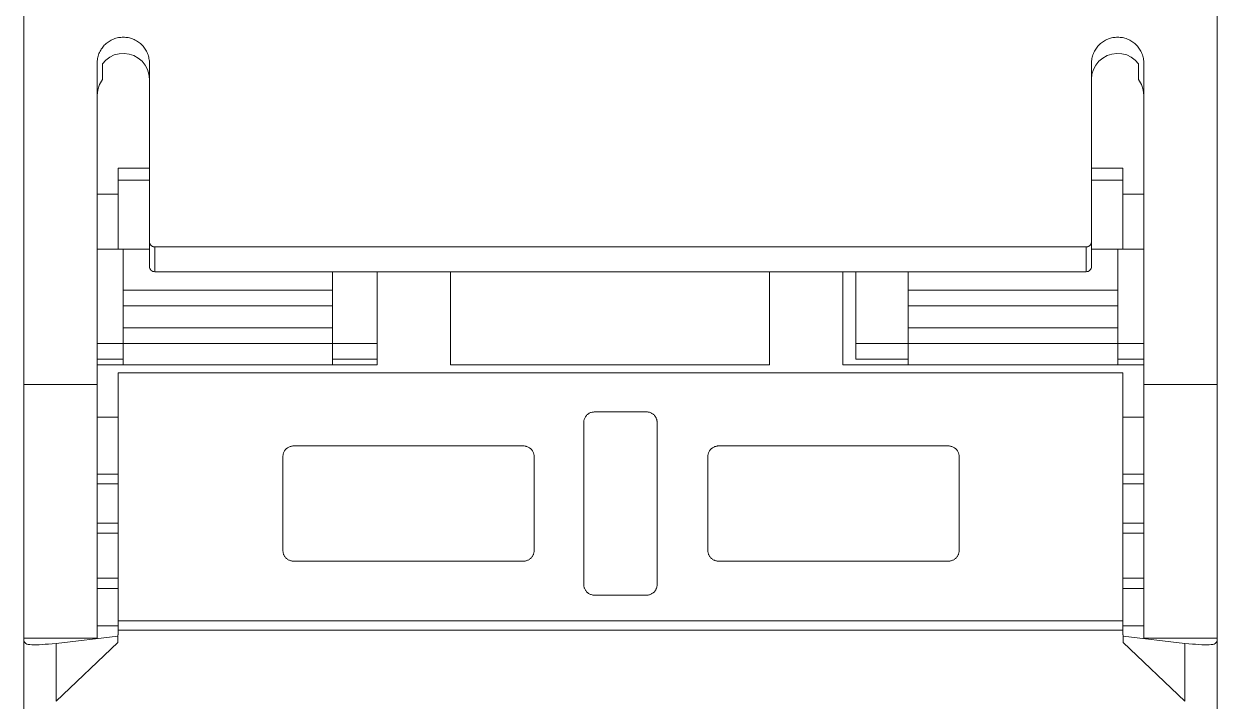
# Model space of a CAD drawing. Header units: millimetres. Extents: x 42151 to 59780, y 37376 to 44547.
# Drawn here: x 47703.09 to 47725.89, y 42708.16 to 42721.1 of the extents above; entities that cross this region are included whole.
import ezdxf

# ---------------------------------------------------------------- set-up
doc = ezdxf.new("R2010")
doc.units = ezdxf.units.MM
doc.set_wipeout_variables(frame=1)
doc.layers.add('000-PI-Oprema', color=30, linetype='Continuous', lineweight=5)

# ---------------------------------------------------------------- blocks, each defined once
blk = doc.blocks.new('3UG5616-1CR20')
at = {"layer": '000-PI-Oprema', "ltscale": 0.25}
for p, q in [((49055.868, 45288.196), (49055.868, 45386.146)), ((49078.668, 45368.668), (49078.668, 45385.905)), ((49057.44, 45375.184), (49057.458, 45375.199)), ((49057.458, 45375.199), (49057.477, 45375.213)), ((49057.477, 45375.213), (49057.496, 45375.226)), ((49057.496, 45375.226), (49057.517, 45375.239)), ((49057.517, 45375.239), (49057.538, 45375.251)), ((49057.538, 45375.251), (49057.56, 45375.261)), ((49057.56, 45375.261), (49057.582, 45375.271)), ((49057.582, 45375.271), (49057.605, 45375.279)), ((49057.605, 45375.279), (49057.628, 45375.287)), ((49057.628, 45375.287), (49057.651, 45375.293)), ((49057.651, 45375.293), (49057.675, 45375.298)), ((49057.675, 45375.298), (49057.698, 45375.302)), ((49057.698, 45375.302), (49057.722, 45375.304)), ((49057.722, 45375.304), (49057.745, 45375.306)), ((49057.745, 45375.306), (49057.768, 45375.307)), ((49057.791, 45375.306), (49057.768, 45375.307)), ((49057.814, 45375.304), (49057.791, 45375.306)), ((49057.838, 45375.302), (49057.814, 45375.304)), ((49057.861, 45375.298), (49057.838, 45375.302)), ((49057.885, 45375.293), (49057.861, 45375.298)), ((49057.908, 45375.287), (49057.885, 45375.293)), ((49057.931, 45375.279), (49057.908, 45375.287)), ((49057.954, 45375.271), (49057.931, 45375.279)), ((49057.976, 45375.261), (49057.954, 45375.271)), ((49057.998, 45375.251), (49057.976, 45375.261)), ((49058.019, 45375.239), (49057.998, 45375.251)), ((49058.04, 45375.226), (49058.019, 45375.239)), ((49058.06, 45375.213), (49058.04, 45375.226)), ((49058.079, 45375.199), (49058.06, 45375.213)), ((49058.097, 45375.184), (49058.079, 45375.199)), ((49076.44, 45375.184), (49076.458, 45375.199)), ((49076.458, 45375.199), (49076.477, 45375.213)), ((49076.477, 45375.213), (49076.496, 45375.226)), ((49076.496, 45375.226), (49076.517, 45375.239)), ((49076.517, 45375.239), (49076.538, 45375.251)), ((49076.538, 45375.251), (49076.56, 45375.261)), ((49076.56, 45375.261), (49076.582, 45375.271)), ((49076.582, 45375.271), (49076.605, 45375.279)), ((49076.605, 45375.279), (49076.628, 45375.287)), ((49076.628, 45375.287), (49076.651, 45375.293)), ((49076.651, 45375.293), (49076.675, 45375.298)), ((49076.675, 45375.298), (49076.698, 45375.302)), ((49076.698, 45375.302), (49076.722, 45375.304)), ((49076.722, 45375.304), (49076.745, 45375.306)), ((49076.745, 45375.306), (49076.768, 45375.307)), ((49076.791, 45375.306), (49076.768, 45375.307)), ((49076.814, 45375.304), (49076.791, 45375.306)), ((49076.838, 45375.302), (49076.814, 45375.304)), ((49076.861, 45375.298), (49076.838, 45375.302)), ((49076.885, 45375.293), (49076.861, 45375.298)), ((49076.908, 45375.287), (49076.885, 45375.293)), ((49076.931, 45375.279), (49076.908, 45375.287)), ((49076.954, 45375.271), (49076.931, 45375.279)), ((49076.976, 45375.261), (49076.954, 45375.271)), ((49076.998, 45375.251), (49076.976, 45375.261)), ((49077.019, 45375.239), (49076.998, 45375.251)), ((49077.04, 45375.226), (49077.019, 45375.239)), ((49077.06, 45375.213), (49077.04, 45375.226)), ((49077.079, 45375.199), (49077.06, 45375.213)), ((49077.097, 45375.184), (49077.079, 45375.199)), ((49057.288, 45374.947), (49057.295, 45374.97)), ((49057.295, 45374.97), (49057.304, 45374.993)), ((49057.304, 45374.993), (49057.313, 45375.015)), ((49057.313, 45375.015), (49057.324, 45375.037)), ((49057.324, 45375.037), (49057.336, 45375.058)), ((49057.336, 45375.058), (49057.348, 45375.078)), ((49057.348, 45375.078), (49057.362, 45375.098)), ((49057.362, 45375.098), (49057.376, 45375.117)), ((49057.376, 45375.117), (49057.391, 45375.135)), ((49057.391, 45375.135), (49057.406, 45375.152)), ((49057.406, 45375.152), (49057.423, 45375.168)), ((49057.423, 45375.168), (49057.44, 45375.184)), ((49058.114, 45375.168), (49058.097, 45375.184)), ((49058.13, 45375.152), (49058.114, 45375.168)), ((49058.146, 45375.135), (49058.13, 45375.152)), ((49058.16, 45375.117), (49058.146, 45375.135)), ((49058.175, 45375.098), (49058.16, 45375.117)), ((49058.188, 45375.078), (49058.175, 45375.098)), ((49058.201, 45375.058), (49058.188, 45375.078)), ((49058.212, 45375.037), (49058.201, 45375.058)), ((49058.223, 45375.015), (49058.212, 45375.037)), ((49058.232, 45374.993), (49058.223, 45375.015)), ((49058.241, 45374.97), (49058.232, 45374.993)), ((49058.248, 45374.947), (49058.241, 45374.97)), ((49076.288, 45374.947), (49076.295, 45374.97)), ((49076.295, 45374.97), (49076.304, 45374.993)), ((49076.304, 45374.993), (49076.313, 45375.015)), ((49076.313, 45375.015), (49076.324, 45375.037)), ((49076.324, 45375.037), (49076.336, 45375.058)), ((49076.336, 45375.058), (49076.348, 45375.078)), ((49076.348, 45375.078), (49076.362, 45375.098)), ((49076.362, 45375.098), (49076.376, 45375.117)), ((49076.376, 45375.117), (49076.391, 45375.135)), ((49076.391, 45375.135), (49076.406, 45375.152)), ((49076.406, 45375.152), (49076.423, 45375.168)), ((49076.423, 45375.168), (49076.44, 45375.184)), ((49077.114, 45375.168), (49077.097, 45375.184)), ((49077.13, 45375.152), (49077.114, 45375.168)), ((49077.146, 45375.135), (49077.13, 45375.152)), ((49077.16, 45375.117), (49077.146, 45375.135)), ((49077.175, 45375.098), (49077.16, 45375.117)), ((49077.188, 45375.078), (49077.175, 45375.098)), ((49077.201, 45375.058), (49077.188, 45375.078)), ((49077.212, 45375.037), (49077.201, 45375.058)), ((49077.223, 45375.015), (49077.212, 45375.037)), ((49077.232, 45374.993), (49077.223, 45375.015)), ((49077.241, 45374.97), (49077.232, 45374.993)), ((49077.248, 45374.947), (49077.241, 45374.97)), ((49057.268, 45374.807), (49057.269, 45374.83)), ((49057.268, 45368.668), (49057.268, 45374.807)), ((49057.269, 45374.83), (49057.27, 45374.854)), ((49057.27, 45374.854), (49057.273, 45374.877)), ((49057.273, 45374.877), (49057.277, 45374.9)), ((49057.277, 45374.9), (49057.282, 45374.924)), ((49057.282, 45374.924), (49057.288, 45374.947)), ((49057.368, 45374.498), (49057.368, 45374.801)), ((49058.254, 45374.924), (49058.248, 45374.947)), ((49058.259, 45374.9), (49058.254, 45374.924)), ((49058.263, 45374.877), (49058.259, 45374.9)), ((49058.266, 45374.854), (49058.263, 45374.877)), ((49058.268, 45374.83), (49058.266, 45374.854)), ((49058.268, 45374.807), (49058.268, 45374.83)), ((49058.268, 45370.923), (49058.268, 45374.807)), ((49076.268, 45374.807), (49076.269, 45374.83)), ((49076.268, 45370.923), (49076.268, 45374.807)), ((49076.269, 45374.83), (49076.27, 45374.854)), ((49076.27, 45374.854), (49076.273, 45374.877)), ((49076.273, 45374.877), (49076.277, 45374.9)), ((49076.277, 45374.9), (49076.282, 45374.924)), ((49076.282, 45374.924), (49076.288, 45374.947)), ((49077.168, 45374.498), (49077.168, 45374.801)), ((49077.254, 45374.924), (49077.248, 45374.947)), ((49077.259, 45374.9), (49077.254, 45374.924)), ((49077.263, 45374.877), (49077.259, 45374.9)), ((49077.266, 45374.854), (49077.263, 45374.877)), ((49077.268, 45374.83), (49077.266, 45374.854)), ((49077.268, 45374.807), (49077.268, 45374.83)), ((49077.268, 45368.668), (49077.268, 45374.807)), ((49057.668, 45372.806), (49058.268, 45372.806)), ((49057.668, 45371.256), (49057.668, 45372.806)), ((49076.268, 45372.806), (49076.868, 45372.806)), ((49076.868, 45371.256), (49076.868, 45372.806)), ((49057.668, 45372.573), (49058.268, 45372.573)), ((49076.268, 45372.573), (49076.868, 45372.573)), ((49057.268, 45372.306), (49057.668, 45372.306)), ((49076.868, 45372.306), (49077.268, 45372.306)), ((49058.268, 45371.396), (49058.268, 45371.4)), ((49058.269, 45371.391), (49058.268, 45371.396)), ((49058.269, 45371.387), (49058.269, 45371.391)), ((49058.27, 45371.382), (49058.269, 45371.387)), ((49058.271, 45371.378), (49058.27, 45371.382)), ((49058.272, 45371.373), (49058.271, 45371.378)), ((49058.273, 45371.369), (49058.272, 45371.373)), ((49058.275, 45371.364), (49058.273, 45371.369)), ((49058.277, 45371.36), (49058.275, 45371.364)), ((49058.279, 45371.356), (49058.277, 45371.36)), ((49058.281, 45371.352), (49058.279, 45371.356)), ((49058.283, 45371.347), (49058.281, 45371.352)), ((49058.286, 45371.344), (49058.283, 45371.347)), ((49058.288, 45371.34), (49058.286, 45371.344)), ((49058.291, 45371.336), (49058.288, 45371.34)), ((49058.294, 45371.333), (49058.291, 45371.336)), ((49058.297, 45371.33), (49058.294, 45371.333)), ((49058.301, 45371.326), (49058.297, 45371.33)), ((49058.304, 45371.323), (49058.301, 45371.326)), ((49058.308, 45371.321), (49058.304, 45371.323)), ((49058.311, 45371.318), (49058.308, 45371.321)), ((49058.315, 45371.315), (49058.311, 45371.318)), ((49076.221, 45371.315), (49076.225, 45371.318)), ((49076.225, 45371.318), (49076.229, 45371.321)), ((49076.229, 45371.321), (49076.232, 45371.323)), ((49076.232, 45371.323), (49076.236, 45371.326)), ((49076.236, 45371.326), (49076.239, 45371.33)), ((49076.239, 45371.33), (49076.242, 45371.333)), ((49076.242, 45371.333), (49076.245, 45371.336)), ((49076.245, 45371.336), (49076.248, 45371.34)), ((49076.248, 45371.34), (49076.251, 45371.344)), ((49076.251, 45371.344), (49076.253, 45371.347)), ((49076.253, 45371.347), (49076.255, 45371.352)), ((49076.255, 45371.352), (49076.258, 45371.356)), ((49076.258, 45371.356), (49076.26, 45371.36)), ((49076.26, 45371.36), (49076.261, 45371.364)), ((49076.261, 45371.364), (49076.263, 45371.369)), ((49076.263, 45371.369), (49076.264, 45371.373)), ((49076.264, 45371.373), (49076.266, 45371.378)), ((49076.266, 45371.382), (49076.267, 45371.387)), ((49076.266, 45371.378), (49076.266, 45371.382)), ((49076.267, 45371.387), (49076.268, 45371.391)), ((49076.268, 45371.396), (49076.268, 45371.4)), ((49076.268, 45371.391), (49076.268, 45371.396)), ((49057.268, 45371.256), (49058.268, 45371.256)), ((49057.768, 45369.046), (49057.768, 45371.256)), ((49058.319, 45371.313), (49058.315, 45371.315)), ((49058.323, 45371.311), (49058.319, 45371.313)), ((49058.328, 45371.309), (49058.323, 45371.311)), ((49058.332, 45371.307), (49058.328, 45371.309)), ((49058.336, 45371.305), (49058.332, 45371.307)), ((49058.341, 45371.304), (49058.336, 45371.305)), ((49058.345, 45371.303), (49058.341, 45371.304)), ((49058.35, 45371.302), (49058.345, 45371.303)), ((49058.355, 45371.301), (49058.35, 45371.302)), ((49058.359, 45371.3), (49058.355, 45371.301)), ((49058.364, 45371.3), (49058.359, 45371.3)), ((49058.368, 45371.3), (49058.364, 45371.3)), ((49058.368, 45371.3), (49076.168, 45371.3)), ((49058.368, 45370.825), (49058.368, 45371.3)), ((49076.168, 45371.3), (49076.173, 45371.3)), ((49076.168, 45370.825), (49076.168, 45371.3)), ((49076.173, 45371.3), (49076.177, 45371.3)), ((49076.177, 45371.3), (49076.182, 45371.301)), ((49076.182, 45371.301), (49076.186, 45371.302)), ((49076.186, 45371.302), (49076.191, 45371.303)), ((49076.191, 45371.303), (49076.195, 45371.304)), ((49076.195, 45371.304), (49076.2, 45371.305)), ((49076.2, 45371.305), (49076.204, 45371.307)), ((49076.204, 45371.307), (49076.209, 45371.309)), ((49076.209, 45371.309), (49076.213, 45371.311)), ((49076.213, 45371.311), (49076.217, 45371.313)), ((49076.217, 45371.313), (49076.221, 45371.315)), ((49076.268, 45371.256), (49076.768, 45371.256)), ((49076.768, 45371.256), (49076.868, 45371.256)), ((49076.768, 45369.046), (49076.768, 45371.256)), ((49076.868, 45371.256), (49077.268, 45371.256)), ((49058.368, 45370.825), (49076.168, 45370.825)), ((49061.768, 45369.046), (49061.768, 45370.825)), ((49062.618, 45369.046), (49062.618, 45370.825)), ((49064.018, 45369.046), (49064.018, 45370.825)), ((49070.118, 45369.046), (49070.118, 45370.825)), ((49071.518, 45369.046), (49071.518, 45370.825)), ((49071.768, 45369.156), (49071.768, 45370.825)), ((49072.768, 45369.046), (49072.768, 45370.825)), ((49057.768, 45370.472), (49061.768, 45370.472)), ((49072.768, 45370.472), (49076.768, 45370.472)), ((49057.768, 45370.172), (49061.768, 45370.172)), ((49072.768, 45370.172), (49076.768, 45370.172)), ((49057.768, 45369.756), (49061.768, 45369.756)), ((49072.768, 45369.756), (49076.768, 45369.756)), ((49057.268, 45369.456), (49062.618, 45369.456)), ((49071.768, 45369.456), (49072.768, 45369.456)), ((49072.768, 45369.456), (49076.768, 45369.456)), ((49076.768, 45369.456), (49077.268, 45369.456)), ((49057.268, 45369.156), (49057.768, 45369.156)), ((49057.268, 45369.046), (49062.618, 45369.046)), ((49061.768, 45369.156), (49062.618, 45369.156)), ((49064.018, 45369.046), (49070.118, 45369.046)), ((49071.518, 45369.046), (49077.268, 45369.046)), ((49071.768, 45369.156), (49072.768, 45369.156)), ((49076.768, 45369.156), (49077.268, 45369.156)), ((49057.668, 45368.896), (49076.868, 45368.896)), ((49057.668, 45364.157), (49057.668, 45368.896)), ((49076.868, 45364.157), (49076.868, 45368.896)), ((49055.868, 45368.668), (49057.268, 45368.668)), ((49057.268, 45363.823), (49057.268, 45368.668)), ((49077.268, 45368.668), (49078.668, 45368.668)), ((49077.268, 45363.823), (49077.268, 45368.668)), ((49078.668, 45363.823), (49078.668, 45368.668)), ((49066.67, 45368.12), (49066.683, 45368.127)), ((49066.683, 45368.127), (49066.696, 45368.133)), ((49066.696, 45368.133), (49066.71, 45368.137)), ((49066.71, 45368.137), (49066.724, 45368.141)), ((49066.724, 45368.141), (49066.739, 45368.144)), ((49066.739, 45368.144), (49066.753, 45368.145)), ((49066.753, 45368.145), (49066.768, 45368.146)), ((49066.768, 45368.146), (49067.768, 45368.146)), ((49067.782, 45368.146), (49067.768, 45368.146)), ((49067.795, 45368.144), (49067.782, 45368.146)), ((49067.809, 45368.142), (49067.795, 45368.144)), ((49067.822, 45368.139), (49067.809, 45368.142)), ((49067.835, 45368.135), (49067.822, 45368.139)), ((49067.847, 45368.13), (49067.835, 45368.135)), ((49067.859, 45368.124), (49067.847, 45368.13)), ((49067.87, 45368.118), (49067.859, 45368.124)), ((49057.268, 45368.046), (49057.668, 45368.046)), ((49066.568, 45367.958), (49066.57, 45367.969)), ((49066.568, 45367.946), (49066.568, 45367.958)), ((49066.568, 45364.846), (49066.568, 45367.946)), ((49066.57, 45367.969), (49066.571, 45367.981)), ((49066.571, 45367.981), (49066.574, 45367.993)), ((49066.574, 45367.993), (49066.577, 45368.005)), ((49066.577, 45368.005), (49066.581, 45368.016)), ((49066.581, 45368.016), (49066.586, 45368.028)), ((49066.586, 45368.028), (49066.591, 45368.039)), ((49066.591, 45368.039), (49066.597, 45368.05)), ((49066.597, 45368.05), (49066.604, 45368.06)), ((49066.604, 45368.06), (49066.611, 45368.07)), ((49066.611, 45368.07), (49066.619, 45368.08)), ((49066.619, 45368.08), (49066.628, 45368.089)), ((49066.628, 45368.089), (49066.637, 45368.097)), ((49066.637, 45368.097), (49066.647, 45368.105)), ((49066.647, 45368.105), (49066.658, 45368.113)), ((49066.658, 45368.113), (49066.67, 45368.12)), ((49067.881, 45368.111), (49067.87, 45368.118)), ((49067.891, 45368.104), (49067.881, 45368.111)), ((49067.9, 45368.096), (49067.891, 45368.104)), ((49067.909, 45368.088), (49067.9, 45368.096)), ((49067.917, 45368.08), (49067.909, 45368.088)), ((49067.924, 45368.071), (49067.917, 45368.08)), ((49067.931, 45368.062), (49067.924, 45368.071)), ((49067.937, 45368.053), (49067.931, 45368.062)), ((49067.943, 45368.043), (49067.937, 45368.053)), ((49067.949, 45368.032), (49067.943, 45368.043)), ((49067.953, 45368.022), (49067.949, 45368.032)), ((49067.957, 45368.011), (49067.953, 45368.022)), ((49067.961, 45368), (49067.957, 45368.011)), ((49067.963, 45367.99), (49067.961, 45368)), ((49067.965, 45367.979), (49067.963, 45367.99)), ((49067.967, 45367.968), (49067.965, 45367.979)), ((49067.968, 45367.957), (49067.967, 45367.968)), ((49067.968, 45367.946), (49067.968, 45367.957)), ((49067.968, 45364.846), (49067.968, 45367.946)), ((49076.868, 45368.046), (49077.268, 45368.046)), ((49060.879, 45367.439), (49060.888, 45367.448)), ((49060.888, 45367.448), (49060.897, 45367.455)), ((49060.897, 45367.455), (49060.908, 45367.463)), ((49060.908, 45367.463), (49060.919, 45367.469)), ((49060.919, 45367.469), (49060.93, 45367.476)), ((49060.93, 45367.476), (49060.942, 45367.481)), ((49060.942, 45367.481), (49060.954, 45367.486)), ((49060.954, 45367.486), (49060.967, 45367.489)), ((49060.967, 45367.489), (49060.98, 45367.492)), ((49060.98, 45367.492), (49060.993, 45367.494)), ((49060.993, 45367.494), (49061.005, 45367.496)), ((49061.005, 45367.496), (49061.018, 45367.496)), ((49061.018, 45367.496), (49065.418, 45367.496)), ((49065.431, 45367.496), (49065.418, 45367.496)), ((49065.444, 45367.494), (49065.431, 45367.496)), ((49065.457, 45367.492), (49065.444, 45367.494)), ((49065.469, 45367.489), (49065.457, 45367.492)), ((49065.482, 45367.486), (49065.469, 45367.489)), ((49065.494, 45367.481), (49065.482, 45367.486)), ((49065.506, 45367.476), (49065.494, 45367.481)), ((49065.518, 45367.469), (49065.506, 45367.476)), ((49065.529, 45367.463), (49065.518, 45367.469)), ((49065.539, 45367.455), (49065.529, 45367.463)), ((49065.549, 45367.448), (49065.539, 45367.455)), ((49065.558, 45367.439), (49065.549, 45367.448)), ((49068.999, 45367.439), (49069.008, 45367.448)), ((49069.008, 45367.448), (49069.017, 45367.455)), ((49069.017, 45367.455), (49069.028, 45367.463)), ((49069.028, 45367.463), (49069.039, 45367.469)), ((49069.039, 45367.469), (49069.05, 45367.476)), ((49069.05, 45367.476), (49069.062, 45367.481)), ((49069.062, 45367.481), (49069.074, 45367.486)), ((49069.074, 45367.486), (49069.087, 45367.489)), ((49069.087, 45367.489), (49069.1, 45367.492)), ((49069.1, 45367.492), (49069.113, 45367.494)), ((49069.113, 45367.494), (49069.125, 45367.496)), ((49069.125, 45367.496), (49069.138, 45367.496)), ((49069.138, 45367.496), (49073.538, 45367.496)), ((49073.551, 45367.496), (49073.538, 45367.496)), ((49073.564, 45367.494), (49073.551, 45367.496)), ((49073.577, 45367.492), (49073.564, 45367.494)), ((49073.589, 45367.489), (49073.577, 45367.492)), ((49073.602, 45367.486), (49073.589, 45367.489)), ((49073.614, 45367.481), (49073.602, 45367.486)), ((49073.626, 45367.476), (49073.614, 45367.481)), ((49073.638, 45367.469), (49073.626, 45367.476)), ((49073.649, 45367.463), (49073.638, 45367.469)), ((49073.659, 45367.455), (49073.649, 45367.463)), ((49073.669, 45367.448), (49073.659, 45367.455)), ((49073.678, 45367.439), (49073.669, 45367.448)), ((49060.818, 45367.296), (49060.819, 45367.308)), ((49060.818, 45365.496), (49060.818, 45367.296)), ((49060.819, 45367.308), (49060.82, 45367.32)), ((49060.82, 45367.32), (49060.821, 45367.332)), ((49060.821, 45367.332), (49060.824, 45367.344)), ((49060.824, 45367.344), (49060.827, 45367.356)), ((49060.827, 45367.356), (49060.831, 45367.368)), ((49060.831, 45367.368), (49060.836, 45367.379)), ((49060.836, 45367.379), (49060.842, 45367.39)), ((49060.842, 45367.39), (49060.848, 45367.401)), ((49060.848, 45367.401), (49060.855, 45367.412)), ((49060.855, 45367.412), (49060.862, 45367.421)), ((49060.862, 45367.421), (49060.87, 45367.431)), ((49060.87, 45367.431), (49060.879, 45367.439)), ((49065.566, 45367.431), (49065.558, 45367.439)), ((49065.574, 45367.421), (49065.566, 45367.431)), ((49065.581, 45367.412), (49065.574, 45367.421)), ((49065.588, 45367.401), (49065.581, 45367.412)), ((49065.594, 45367.39), (49065.588, 45367.401)), ((49065.6, 45367.379), (49065.594, 45367.39)), ((49065.605, 45367.368), (49065.6, 45367.379)), ((49065.609, 45367.356), (49065.605, 45367.368)), ((49065.612, 45367.344), (49065.609, 45367.356)), ((49065.615, 45367.332), (49065.612, 45367.344)), ((49065.617, 45367.32), (49065.615, 45367.332)), ((49065.618, 45367.308), (49065.617, 45367.32)), ((49065.618, 45367.296), (49065.618, 45367.308)), ((49065.618, 45365.496), (49065.618, 45367.296)), ((49068.938, 45367.296), (49068.939, 45367.308)), ((49068.938, 45365.496), (49068.938, 45367.296)), ((49068.939, 45367.308), (49068.94, 45367.32)), ((49068.94, 45367.32), (49068.941, 45367.332)), ((49068.941, 45367.332), (49068.944, 45367.344)), ((49068.944, 45367.344), (49068.947, 45367.356)), ((49068.947, 45367.356), (49068.951, 45367.368)), ((49068.951, 45367.368), (49068.956, 45367.379)), ((49068.956, 45367.379), (49068.962, 45367.39)), ((49068.962, 45367.39), (49068.968, 45367.401)), ((49068.968, 45367.401), (49068.975, 45367.412)), ((49068.975, 45367.412), (49068.982, 45367.421)), ((49068.982, 45367.421), (49068.99, 45367.431)), ((49068.99, 45367.431), (49068.999, 45367.439)), ((49073.686, 45367.431), (49073.678, 45367.439)), ((49073.694, 45367.421), (49073.686, 45367.431)), ((49073.701, 45367.412), (49073.694, 45367.421)), ((49073.708, 45367.401), (49073.701, 45367.412)), ((49073.714, 45367.39), (49073.708, 45367.401)), ((49073.72, 45367.379), (49073.714, 45367.39)), ((49073.725, 45367.368), (49073.72, 45367.379)), ((49073.729, 45367.356), (49073.725, 45367.368)), ((49073.732, 45367.344), (49073.729, 45367.356)), ((49073.735, 45367.332), (49073.732, 45367.344)), ((49073.737, 45367.32), (49073.735, 45367.332)), ((49073.738, 45367.308), (49073.737, 45367.32)), ((49073.738, 45367.296), (49073.738, 45367.308)), ((49073.738, 45365.496), (49073.738, 45367.296)), ((49057.268, 45366.96), (49057.668, 45366.96)), ((49057.268, 45366.772), (49057.668, 45366.772)), ((49076.868, 45366.96), (49077.268, 45366.96)), ((49076.868, 45366.772), (49077.268, 45366.772)), ((49057.268, 45366.02), (49057.668, 45366.02)), ((49076.868, 45366.02), (49077.268, 45366.02)), ((49057.268, 45365.832), (49057.668, 45365.832)), ((49076.868, 45365.832), (49077.268, 45365.832)), ((49060.819, 45365.484), (49060.818, 45365.496)), ((49060.82, 45365.472), (49060.819, 45365.484)), ((49060.821, 45365.46), (49060.82, 45365.472)), ((49060.824, 45365.448), (49060.821, 45365.46)), ((49060.827, 45365.436), (49060.824, 45365.448)), ((49060.831, 45365.424), (49060.827, 45365.436)), ((49060.836, 45365.413), (49060.831, 45365.424)), ((49060.842, 45365.402), (49060.836, 45365.413)), ((49060.848, 45365.391), (49060.842, 45365.402)), ((49060.855, 45365.381), (49060.848, 45365.391)), ((49065.581, 45365.381), (49065.588, 45365.391)), ((49065.588, 45365.391), (49065.594, 45365.402)), ((49065.594, 45365.402), (49065.6, 45365.413)), ((49065.6, 45365.413), (49065.605, 45365.424)), ((49065.605, 45365.424), (49065.609, 45365.436)), ((49065.609, 45365.436), (49065.612, 45365.448)), ((49065.612, 45365.448), (49065.615, 45365.46)), ((49065.615, 45365.46), (49065.617, 45365.472)), ((49065.617, 45365.472), (49065.618, 45365.484)), ((49065.618, 45365.484), (49065.618, 45365.496)), ((49068.939, 45365.484), (49068.938, 45365.496)), ((49068.94, 45365.472), (49068.939, 45365.484)), ((49068.941, 45365.46), (49068.94, 45365.472)), ((49068.944, 45365.448), (49068.941, 45365.46)), ((49068.947, 45365.436), (49068.944, 45365.448)), ((49068.951, 45365.424), (49068.947, 45365.436)), ((49068.956, 45365.413), (49068.951, 45365.424)), ((49068.962, 45365.402), (49068.956, 45365.413)), ((49068.968, 45365.391), (49068.962, 45365.402)), ((49068.975, 45365.381), (49068.968, 45365.391)), ((49073.701, 45365.381), (49073.708, 45365.391)), ((49073.708, 45365.391), (49073.714, 45365.402)), ((49073.714, 45365.402), (49073.72, 45365.413)), ((49073.72, 45365.413), (49073.725, 45365.424)), ((49073.725, 45365.424), (49073.729, 45365.436)), ((49073.729, 45365.436), (49073.732, 45365.448)), ((49073.732, 45365.448), (49073.735, 45365.46)), ((49073.735, 45365.46), (49073.737, 45365.472)), ((49073.737, 45365.472), (49073.738, 45365.484)), ((49073.738, 45365.484), (49073.738, 45365.496)), ((49060.862, 45365.371), (49060.855, 45365.381)), ((49060.87, 45365.361), (49060.862, 45365.371)), ((49060.879, 45365.353), (49060.87, 45365.361)), ((49060.888, 45365.344), (49060.879, 45365.353)), ((49060.897, 45365.337), (49060.888, 45365.344)), ((49060.908, 45365.329), (49060.897, 45365.337)), ((49060.919, 45365.323), (49060.908, 45365.329)), ((49060.93, 45365.316), (49060.919, 45365.323)), ((49060.942, 45365.311), (49060.93, 45365.316)), ((49060.954, 45365.307), (49060.942, 45365.311)), ((49060.967, 45365.303), (49060.954, 45365.307)), ((49060.98, 45365.3), (49060.967, 45365.303)), ((49060.993, 45365.298), (49060.98, 45365.3)), ((49061.005, 45365.296), (49060.993, 45365.298)), ((49061.018, 45365.296), (49061.005, 45365.296)), ((49061.018, 45365.296), (49065.418, 45365.296)), ((49065.418, 45365.296), (49065.431, 45365.296)), ((49065.431, 45365.296), (49065.444, 45365.298)), ((49065.444, 45365.298), (49065.457, 45365.3)), ((49065.457, 45365.3), (49065.469, 45365.303)), ((49065.469, 45365.303), (49065.482, 45365.307)), ((49065.482, 45365.307), (49065.494, 45365.311)), ((49065.494, 45365.311), (49065.506, 45365.316)), ((49065.506, 45365.316), (49065.518, 45365.323)), ((49065.518, 45365.323), (49065.529, 45365.329)), ((49065.529, 45365.329), (49065.539, 45365.337)), ((49065.539, 45365.337), (49065.549, 45365.344)), ((49065.549, 45365.344), (49065.558, 45365.353)), ((49065.558, 45365.353), (49065.566, 45365.361)), ((49065.566, 45365.361), (49065.574, 45365.371)), ((49065.574, 45365.371), (49065.581, 45365.381)), ((49068.982, 45365.371), (49068.975, 45365.381)), ((49068.99, 45365.361), (49068.982, 45365.371)), ((49068.999, 45365.353), (49068.99, 45365.361)), ((49069.008, 45365.344), (49068.999, 45365.353)), ((49069.017, 45365.337), (49069.008, 45365.344)), ((49069.028, 45365.329), (49069.017, 45365.337)), ((49069.039, 45365.323), (49069.028, 45365.329)), ((49069.05, 45365.316), (49069.039, 45365.323)), ((49069.062, 45365.311), (49069.05, 45365.316)), ((49069.074, 45365.307), (49069.062, 45365.311)), ((49069.087, 45365.303), (49069.074, 45365.307)), ((49069.1, 45365.3), (49069.087, 45365.303)), ((49069.113, 45365.298), (49069.1, 45365.3)), ((49069.125, 45365.296), (49069.113, 45365.298)), ((49069.138, 45365.296), (49069.125, 45365.296)), ((49069.138, 45365.296), (49073.538, 45365.296)), ((49073.538, 45365.296), (49073.551, 45365.296)), ((49073.551, 45365.296), (49073.564, 45365.298)), ((49073.564, 45365.298), (49073.577, 45365.3)), ((49073.577, 45365.3), (49073.589, 45365.303)), ((49073.589, 45365.303), (49073.602, 45365.307)), ((49073.602, 45365.307), (49073.614, 45365.311)), ((49073.614, 45365.311), (49073.626, 45365.316)), ((49073.626, 45365.316), (49073.638, 45365.323)), ((49073.638, 45365.323), (49073.649, 45365.329)), ((49073.649, 45365.329), (49073.659, 45365.337)), ((49073.659, 45365.337), (49073.669, 45365.344)), ((49073.669, 45365.344), (49073.678, 45365.353)), ((49073.678, 45365.353), (49073.686, 45365.361)), ((49073.686, 45365.361), (49073.694, 45365.371)), ((49073.694, 45365.371), (49073.701, 45365.381)), ((49057.268, 45364.967), (49057.668, 45364.967)), ((49076.868, 45364.967), (49077.268, 45364.967)), ((49057.268, 45364.771), (49057.668, 45364.771)), ((49066.568, 45364.834), (49066.568, 45364.846)), ((49066.57, 45364.823), (49066.568, 45364.834)), ((49066.571, 45364.811), (49066.57, 45364.823)), ((49066.574, 45364.799), (49066.571, 45364.811)), ((49066.577, 45364.787), (49066.574, 45364.799)), ((49066.581, 45364.776), (49066.577, 45364.787)), ((49066.586, 45364.764), (49066.581, 45364.776)), ((49066.591, 45364.753), (49066.586, 45364.764)), ((49066.597, 45364.742), (49066.591, 45364.753)), ((49066.604, 45364.732), (49066.597, 45364.742)), ((49066.611, 45364.722), (49066.604, 45364.732)), ((49066.619, 45364.712), (49066.611, 45364.722)), ((49066.628, 45364.703), (49066.619, 45364.712)), ((49067.909, 45364.704), (49067.917, 45364.712)), ((49067.917, 45364.712), (49067.924, 45364.721)), ((49067.924, 45364.721), (49067.931, 45364.73)), ((49067.931, 45364.73), (49067.937, 45364.74)), ((49067.937, 45364.74), (49067.943, 45364.749)), ((49067.943, 45364.749), (49067.949, 45364.76)), ((49067.949, 45364.76), (49067.953, 45364.77)), ((49067.953, 45364.77), (49067.957, 45364.781)), ((49067.957, 45364.781), (49067.961, 45364.792)), ((49067.961, 45364.792), (49067.963, 45364.803)), ((49067.963, 45364.803), (49067.965, 45364.813)), ((49067.965, 45364.813), (49067.967, 45364.824)), ((49067.967, 45364.824), (49067.968, 45364.835)), ((49067.968, 45364.835), (49067.968, 45364.846)), ((49076.868, 45364.771), (49077.268, 45364.771)), ((49066.637, 45364.695), (49066.628, 45364.703)), ((49066.647, 45364.687), (49066.637, 45364.695)), ((49066.658, 45364.679), (49066.647, 45364.687)), ((49066.67, 45364.672), (49066.658, 45364.679)), ((49066.683, 45364.665), (49066.67, 45364.672)), ((49066.696, 45364.66), (49066.683, 45364.665)), ((49066.71, 45364.655), (49066.696, 45364.66)), ((49066.724, 45364.651), (49066.71, 45364.655)), ((49066.739, 45364.648), (49066.724, 45364.651)), ((49066.753, 45364.647), (49066.739, 45364.648)), ((49066.768, 45364.646), (49066.753, 45364.647)), ((49066.768, 45364.646), (49067.768, 45364.646)), ((49067.768, 45364.646), (49067.782, 45364.647)), ((49067.782, 45364.647), (49067.795, 45364.648)), ((49067.795, 45364.648), (49067.809, 45364.65)), ((49067.809, 45364.65), (49067.822, 45364.653)), ((49067.822, 45364.653), (49067.835, 45364.657)), ((49067.835, 45364.657), (49067.847, 45364.662)), ((49067.847, 45364.662), (49067.859, 45364.668)), ((49067.859, 45364.668), (49067.87, 45364.674)), ((49067.87, 45364.674), (49067.881, 45364.681)), ((49067.881, 45364.681), (49067.891, 45364.688)), ((49067.891, 45364.688), (49067.9, 45364.696)), ((49067.9, 45364.696), (49067.909, 45364.704)), ((49057.268, 45364.058), (49057.668, 45364.058)), ((49057.668, 45364.157), (49076.868, 45364.157)), ((49057.668, 45363.977), (49057.668, 45364.157)), ((49076.868, 45363.977), (49076.868, 45364.157)), ((49076.868, 45364.058), (49077.268, 45364.058)), ((49055.868, 45363.823), (49057.268, 45363.823)), ((49056.484, 45363.721), (49057.666, 45363.862)), ((49057.666, 45363.888), (49057.668, 45363.888)), ((49057.666, 45363.743), (49057.666, 45363.888)), ((49057.668, 45363.977), (49076.868, 45363.977)), ((49057.668, 45363.888), (49057.668, 45363.977)), ((49076.868, 45363.888), (49076.868, 45363.977)), ((49076.868, 45363.888), (49076.87, 45363.888)), ((49076.87, 45363.743), (49076.87, 45363.888)), ((49076.87, 45363.862), (49078.052, 45363.721)), ((49077.268, 45363.823), (49078.668, 45363.823)), ((49078.668, 45363.779), (49078.668, 45363.823)), ((49055.872, 45363.762), (49055.868, 45363.779)), ((49055.88, 45363.746), (49055.872, 45363.762)), ((49055.892, 45363.733), (49055.88, 45363.746)), ((49055.907, 45363.722), (49055.892, 45363.733)), ((49055.927, 45363.712), (49055.907, 45363.722)), ((49055.951, 45363.705), (49055.927, 45363.712)), ((49055.982, 45363.7), (49055.951, 45363.705)), ((49056.018, 45363.697), (49055.982, 45363.7)), ((49056.06, 45363.696), (49056.018, 45363.697)), ((49056.06, 45363.696), (49056.108, 45363.697)), ((49056.108, 45363.697), (49056.161, 45363.699)), ((49056.161, 45363.699), (49056.218, 45363.703)), ((49056.218, 45363.703), (49056.278, 45363.707)), ((49056.278, 45363.707), (49056.341, 45363.711)), ((49056.341, 45363.711), (49056.41, 45363.716)), ((49056.41, 45363.716), (49056.484, 45363.721)), ((49056.484, 45362.62), (49057.666, 45363.743)), ((49056.484, 45362.62), (49056.484, 45363.721)), ((49078.052, 45362.62), (49076.87, 45363.743)), ((49078.126, 45363.716), (49078.052, 45363.721)), ((49078.052, 45362.62), (49078.052, 45363.721)), ((49078.195, 45363.711), (49078.126, 45363.716)), ((49078.258, 45363.707), (49078.195, 45363.711)), ((49078.319, 45363.703), (49078.258, 45363.707)), ((49078.376, 45363.699), (49078.319, 45363.703)), ((49078.429, 45363.697), (49078.376, 45363.699)), ((49078.476, 45363.696), (49078.429, 45363.697)), ((49078.476, 45363.696), (49078.518, 45363.697)), ((49078.518, 45363.697), (49078.554, 45363.7)), ((49078.554, 45363.7), (49078.585, 45363.705)), ((49078.585, 45363.705), (49078.61, 45363.712)), ((49078.61, 45363.712), (49078.629, 45363.722)), ((49078.629, 45363.722), (49078.645, 45363.733)), ((49078.645, 45363.733), (49078.656, 45363.746)), ((49078.656, 45363.746), (49078.664, 45363.762)), ((49078.664, 45363.762), (49078.668, 45363.779)), ((49078.668, 45361.758), (49078.668, 45363.779))]:
    blk.add_line(p, q, dxfattribs=at)
for points in [[(49058.268, 45374.506), (49058.259, 45374.6), (49058.232, 45374.69), (49058.187, 45374.774), (49058.128, 45374.848), (49058.055, 45374.909), (49057.971, 45374.955), (49057.88, 45374.985), (49057.785, 45374.997), (49057.689, 45374.992), (49057.596, 45374.968), (49057.51, 45374.927), (49057.433, 45374.871), (49057.368, 45374.801)], [(49077.168, 45374.801), (49077.103, 45374.871), (49077.026, 45374.927), (49076.94, 45374.968), (49076.847, 45374.992), (49076.751, 45374.997), (49076.656, 45374.985), (49076.565, 45374.955), (49076.482, 45374.909), (49076.409, 45374.848), (49076.349, 45374.774), (49076.305, 45374.69), (49076.277, 45374.6), (49076.268, 45374.506)], [(49057.368, 45374.498), (49057.313, 45374.405), (49057.28, 45374.301), (49057.268, 45374.193)], [(49077.268, 45374.193), (49077.257, 45374.301), (49077.223, 45374.405), (49077.168, 45374.498)], [(49058.268, 45370.923), (49058.27, 45370.904), (49058.276, 45370.886), (49058.285, 45370.869), (49058.297, 45370.854), (49058.313, 45370.841), (49058.33, 45370.832), (49058.349, 45370.827), (49058.368, 45370.825)], [(49076.168, 45370.825), (49076.188, 45370.827), (49076.206, 45370.832), (49076.224, 45370.841), (49076.239, 45370.854), (49076.251, 45370.869), (49076.261, 45370.886), (49076.266, 45370.904), (49076.268, 45370.923)]]:
    blk.add_lwpolyline(points, dxfattribs=at)

msp = doc.modelspace()

# ---------------------------------------------------------------- block references
at = {"layer": '000-PI-Oprema'}
msp.add_blockref('3UG5616-1CR20', (-1352.777, -2654.463), dxfattribs=at)

doc.saveas('drawing.dxf')
